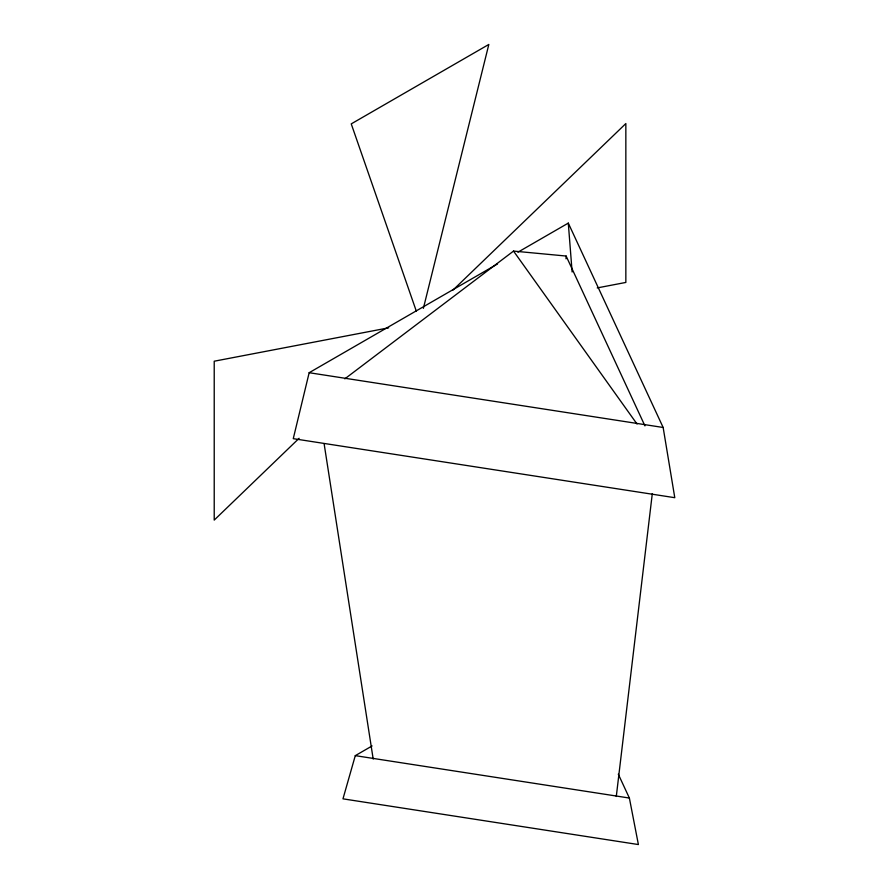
<?xml version="1.0" encoding="UTF-8"?>
<svg xmlns="http://www.w3.org/2000/svg" width="889" height="889" viewBox="0 0 889 889"><rect width="100%" height="100%" fill="white"/><g stroke="black" fill="none" stroke-linecap="round" stroke-linejoin="round"><path stroke-width="1.33" d="M566.015 258.821L566.126 256.043L513.531 251.087L344.832 378.847M616.288 796.477L652.304 493.606M497.518 263.966L309.161 372.713L293.259 438.666L674.784 497.696L663.15 427.476L568.293 223.106L517.909 252.198M423.375 308.361L488.828 44.45L351.244 123.882L416.385 311.339M372.102 745.938L355.289 755.65L342.976 798.844L638.391 844.55L629.379 798.044L618.299 774.186M299.137 438.277L214.216 520.087L214.216 361.212L388.682 327.83M453.001 290.07L625.845 123.56L625.845 282.435L597.23 287.914M309.161 372.713L663.15 427.476M355.289 755.65L629.379 798.044M513.531 251.087L637.035 424.042M566.126 256.043L644.947 425.887M324.096 443.611L373.191 759.062M568.293 223.106L572.127 271.99"/></g></svg>
